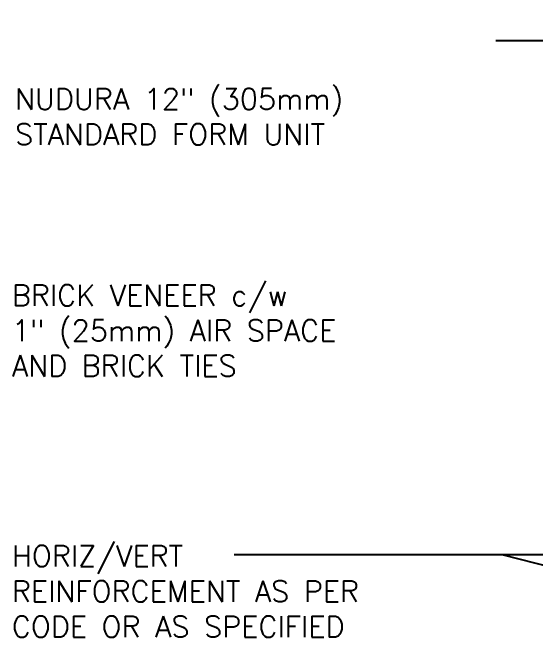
# Model space of a CAD drawing. Header units: inches. Extents: x 45.5 to 101.8, y 21.2 to 93.9.
# Drawn here: x 45.54 to 64.11, y 71.3 to 93.9 of the extents above; entities that cross this region are included whole.
import ezdxf

# ---------------------------------------------------------------- set-up
doc = ezdxf.new("R2010")
doc.units = ezdxf.units.IN
doc.header["$LTSCALE"] = 0.5
doc.header["$MEASUREMENT"] = 0
doc.linetypes.add('DASHEDX2', pattern=[1.5, 1, -0.5])
doc.layers.add('CUT PLANE', color=9, linetype='Continuous')
doc.layers.add('TEXT', color=4, linetype='Continuous')
doc.styles.add('DIM', font='romans.shx', dxfattribs={"width": 0.7})
doc.styles.add('ROMANS', font='romans.shx', dxfattribs={"height": 1.125})
doc.dimstyles.new('ext_12', dxfattribs={"dimscale": 12, "dimtxt": 0.09375, "dimasz": 0.09375, "dimexe": 0.09375, "dimexo": 0.0625, "dimgap": 0.0625, "dimtad": 1, "dimdec": 1, "dimzin": 3, "dimdsep": 46, "dimlunit": 4, "dimtxsty": 'DIM', "dimcen": 0.09, "dimdle": 0.09375, "dimclrt": 4, "dimadec": 0, "dimazin": 0, "dimtfac": 1, "dimtdec": 1, "dimtmove": 2, "dimatfit": 3, "dimfxl": 1, "dimfrac": 2, "dimtolj": 1, "dimtzin": 0, "dimarcsym": 0})

msp = doc.modelspace()

# ---------------------------------------------------------------- linework, layer by layer
at = {"layer": 'CUT PLANE'}
msp.add_lwpolyline([(88.315, 92.901), (76.493, 92.901), (75.493, 91.901), (75.493, 92.901), (75.493, 93.901), (74.493, 92.901), (62.67, 92.901)], dxfattribs=at)
at = {"layer": 'TEXT'}
msp.add_line((62.904, 74.683), (53.4, 74.683), dxfattribs=at)
for points in [[(70.482, 90.676, 0, 0.36, 0), (69.402, 90.676, 0, 0, 0), (58.788, 90.676, 0, 0, 0)], [(64.604, 83.887, 0, 0.36, 0), (63.524, 83.887, 0, 0, 0), (57.217, 83.887, 0, 0, 0)]]:
    msp.add_lwpolyline(points, format="xyseb", dxfattribs=at)

# ---------------------------------------------------------------- texts
at = {"layer": 'TEXT', "char_height": 0.75, "attachment_point": 4, "style": 'ROMANS'}
for s, insert, width in [('NUDURA 12" (305mm) STANDARD FORM UNIT', (45.625, 90.217), 14.92951), ('BRICK VENEER c/w \\P1" (25mm) AIR SPACE\\PAND BRICK TIES', (45.512, 82.634), 17.20614)]:
    msp.add_mtext(s, dxfattribs=dict(at, insert=insert, width=width))
at = {"layer": 'TEXT', "linetype": 'DASHEDX2', "insert": (45.512, 73.389), "char_height": 0.75, "width": 15.3273, "attachment_point": 4, "style": 'ROMANS'}
msp.add_mtext('HORIZ/VERT REINFORCEMENT AS PER CODE OR AS SPECIFIED', dxfattribs=at)

# ---------------------------------------------------------------- leaders
at = {"layer": 'TEXT'}
for points, override in [([(76.901, 74.683), (56.447, 74.683), (53.4, 74.683)], {"dimtad": 0}), ([(76.147, 71.301), (62.904, 74.683)], {"dimgap": 0.0625, "dimtad": 0})]:
    msp.add_leader(points, dimstyle='ext_12', override=override, dxfattribs=at)

doc.saveas('drawing.dxf')
